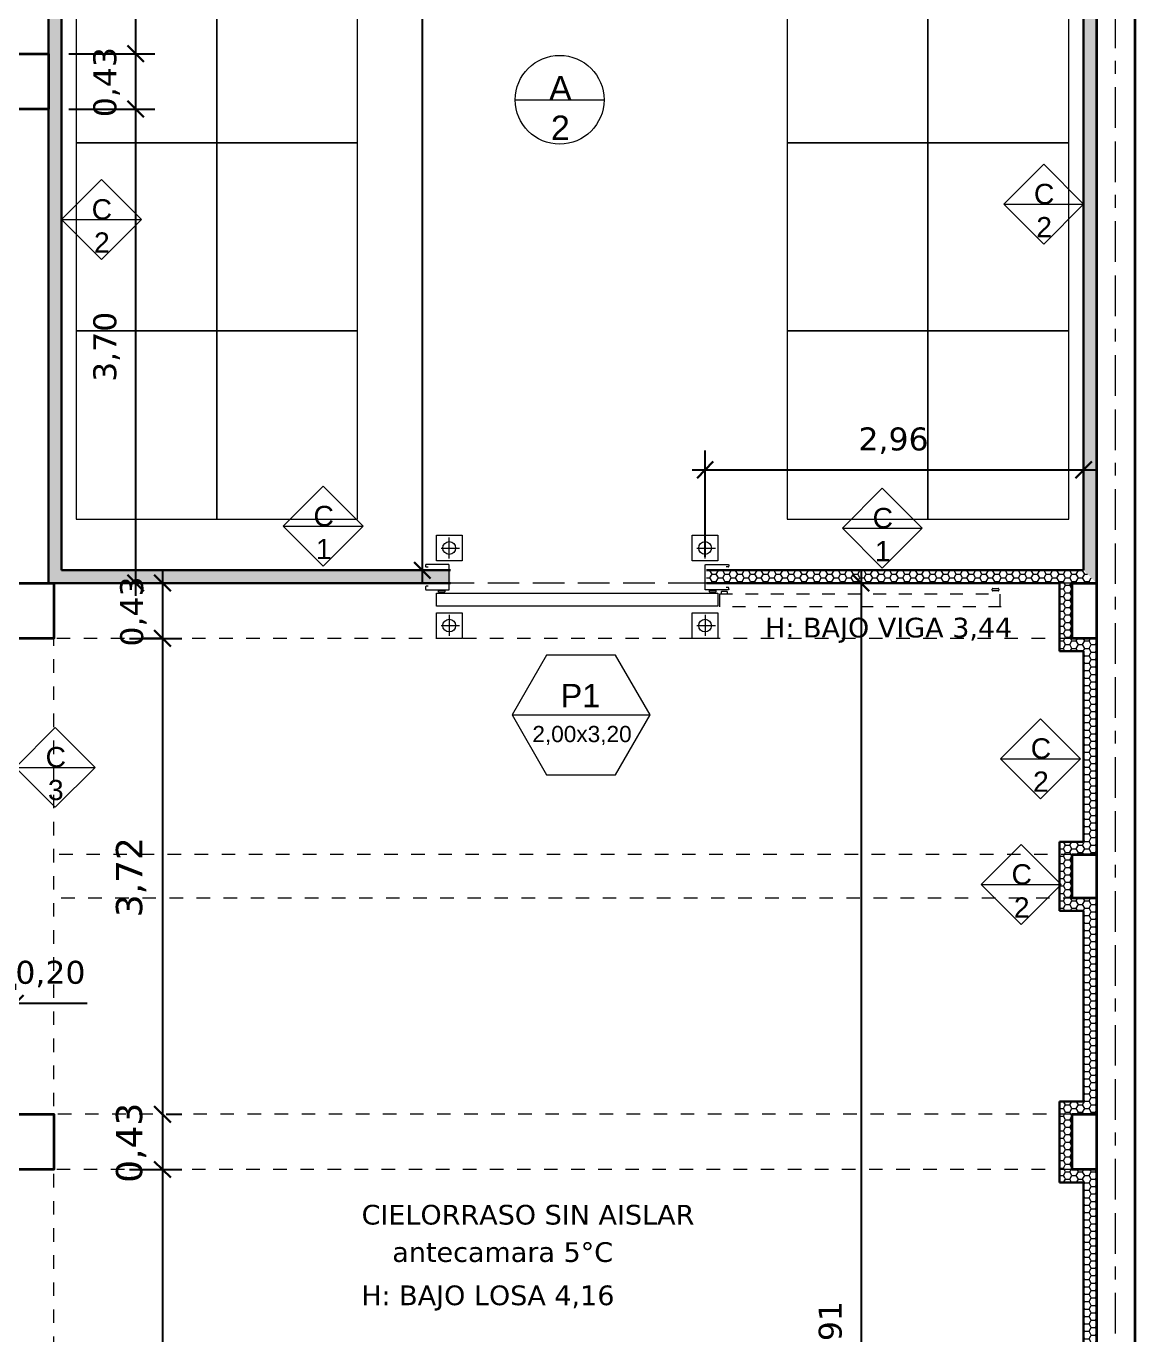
# Model space of a CAD drawing. Header units: metres. Extents: x -16.9 to 45.1, y -12.2 to 64.8.
# Drawn here: x 0.5 to 9.17, y 17.05 to 27.27 of the extents above; entities that cross this region are included whole.
import ezdxf

# ---------------------------------------------------------------- set-up
doc = ezdxf.new("R2010")
doc.units = ezdxf.units.M
doc.header["$LTSCALE"] = 0.508
doc.header["$PDMODE"] = 1
doc.header["$PDSIZE"] = -2
for name, pattern in [('STYLE_01', [0.41664, 0.20828, -0.20836]), ('STYLE_02', [0.694425, 0.48607, -0.208355]), ('STYLE_07', [1.875, 0.625, -0.20828, 0.625, -0.20836, 0.06943, -0.13893]), ('STYLE_11', [0.073819, 0.049213, -0.024606])]:
    doc.linetypes.add(name, pattern=pattern)
doc.layers.get('0').update_dxf_attribs({"lineweight": 18})
for name, color, linetype, lineweight in [('CARPINTERIA', 7, 'Continuous', 13), ('columnas HA', 7, 'Continuous', 35), ('Dimension', 7, 'Continuous', 5), ('ESTANTERIA', 7, 'Continuous', 18), ('Muro cont', 7, 'Continuous', 5), ('Muros', 7, 'Continuous', 35), ('None', 7, 'Continuous', 5), ('panel nuevo', 7, 'Continuous', 30), ('riel', 7, 'Continuous', 20), ('TEXTOTERMINACIONES', 7, 'Continuous', 20)]:
    doc.layers.add(name, color=color, linetype=linetype, lineweight=lineweight)
doc.styles.add('Arial', font='arial.ttf')
doc.styles.add('Verdana', font='verdana.ttf')
doc.dimstyles.new('personal', dxfattribs={"dimtxt": 0.227376, "dimasz": 0.179989, "dimexe": 0.15, "dimexo": 0.159, "dimgap": 0.001, "dimtad": 1, "dimzin": 3, "dimtxsty": 'Arial', "dimblk": 'VW_SLASH', "dimcen": 0, "dimdle": 0.001, "dimazin": 0, "dimtfac": 0.8, "dimtix": 1, "dimtmove": 0, "dimatfit": 0, "dimldrblk": 'VW_CONCAVEFILLED', "dimfxl": 0, "dimfrac": 2, "dimtolj": 1, "dimtzin": 3, "dimarcsym": 0})
pattern_1 = [(0, (0.94279, 11.969912), (0.050229492, 0.029000004), [0.03348633, -0.06697266]), (120, (0.94279, 11.969912), (-0.050229486, 0.029000014), [0.03348633, -0.06697266]), (60, (0.976275, 12.027912), (6e-09, 0.058000018), [0.03348633, -0.06697266])]

# ---------------------------------------------------------------- blocks, each defined once
blk = doc.blocks.new('*D26')
at = {"layer": 'Defpoints', "color": 0, "lineweight": 0, "transparency": 16777216}
for p in [(1.152, 22.488), (1.57, 22.488), (1.44, 18.77)]:
    blk.add_point(p, dxfattribs=at)
at = {"layer": 'Dimension', "color": 0, "lineweight": -2, "transparency": 16777216}
for p, q in [((1.57, 22.588), (1.57, 22.488)), ((1.311, 22.488), (1.72, 22.488)), ((1.57, 22.488), (1.57, 18.77)), ((1.57, 18.77), (1.57, 18.67)), ((1.599, 18.77), (1.72, 18.77))]:
    blk.add_line(p, q, dxfattribs=at)
at = {"layer": 'panel nuevo', "color": 0, "transparency": 16777216}
for points in [[(1.506, 22.552), (1.634, 22.425)], [(1.634, 18.706), (1.506, 18.834)]]:
    blk.add_lwpolyline(points, dxfattribs=at)
at = {"layer": 'Dimension', "color": 0, "transparency": 16777216, "insert": (1.206, 20.309), "char_height": 0.2051, "attachment_point": 1, "rotation": 90, "line_spacing_factor": 1.003239, "style": 'Verdana'}
blk.add_mtext('3,72', dxfattribs=at)
blk = doc.blocks.new('VW_CONCAVEFILLED')
at = {"linetype": 'ByBlock', "lineweight": 0}
blk.add_hatch(color=0, dxfattribs=at).paths.add_polyline_path([(-1.111, 0.298), (-1.079, 0.28), (-1.046, 0.263), (-1.013, 0.247), (-0.98, 0.231), (-0.947, 0.216), (-0.914, 0.201), (-0.88, 0.187), (-0.847, 0.173), (-0.813, 0.16), (-0.779, 0.147), (-0.745, 0.135), (-0.711, 0.123), (-0.677, 0.112), (-0.643, 0.101), (-0.608, 0.091), (-0.574, 0.082), (-0.539, 0.073), (-0.504, 0.064), (-0.469, 0.056), (-0.434, 0.049), (-0.398, 0.042), (-0.363, 0.035), (-0.327, 0.029), (-0.291, 0.024), (-0.255, 0.019), (-0.219, 0.015), (-0.183, 0.011), (-0.147, 0.008), (-0.11, 0.005), (-0.074, 0.003), (-0.037, 0.001), (0, 0), (-0.037, -0.001), (-0.074, -0.003), (-0.11, -0.005), (-0.147, -0.008), (-0.183, -0.011), (-0.219, -0.015), (-0.255, -0.019), (-0.291, -0.024), (-0.327, -0.029), (-0.363, -0.035), (-0.398, -0.042), (-0.434, -0.049), (-0.469, -0.056), (-0.504, -0.064), (-0.539, -0.073), (-0.574, -0.082), (-0.608, -0.091), (-0.643, -0.101), (-0.677, -0.112), (-0.711, -0.123), (-0.745, -0.135), (-0.779, -0.147), (-0.813, -0.16), (-0.847, -0.173), (-0.88, -0.187), (-0.914, -0.201), (-0.947, -0.216), (-0.98, -0.231), (-1.013, -0.247), (-1.046, -0.263), (-1.079, -0.28), (-1.111, -0.298), (-1.097, -0.282), (-1.085, -0.267), (-1.072, -0.25), (-1.061, -0.233), (-1.051, -0.215), (-1.041, -0.197), (-1.032, -0.179), (-1.024, -0.16), (-1.017, -0.141), (-1.011, -0.121), (-1.006, -0.101), (-1.001, -0.081), (-0.998, -0.061), (-0.996, -0.041), (-0.994, -0.02), (-0.994, 0), (-0.994, 0.02), (-0.996, 0.041), (-0.998, 0.061), (-1.001, 0.081), (-1.006, 0.101), (-1.011, 0.121), (-1.017, 0.141), (-1.024, 0.16), (-1.032, 0.179), (-1.041, 0.197), (-1.051, 0.215), (-1.061, 0.233), (-1.072, 0.25), (-1.085, 0.267), (-1.097, 0.282)])
at = {"layer": 'panel nuevo', "color": 0}
blk.add_lwpolyline([(-1.111, 0.298), (-1.079, 0.28), (-1.046, 0.263), (-1.013, 0.247), (-0.98, 0.231), (-0.947, 0.216), (-0.914, 0.201), (-0.88, 0.187), (-0.847, 0.173), (-0.813, 0.16), (-0.779, 0.147), (-0.745, 0.135), (-0.711, 0.123), (-0.677, 0.112), (-0.643, 0.101), (-0.608, 0.091), (-0.574, 0.082), (-0.539, 0.073), (-0.504, 0.064), (-0.469, 0.056), (-0.434, 0.049), (-0.398, 0.042), (-0.363, 0.035), (-0.327, 0.029), (-0.291, 0.024), (-0.255, 0.019), (-0.219, 0.015), (-0.183, 0.011), (-0.147, 0.008), (-0.11, 0.005), (-0.074, 0.003), (-0.037, 0.001), (0, 0), (-0.037, -0.001), (-0.074, -0.003), (-0.11, -0.005), (-0.147, -0.008), (-0.183, -0.011), (-0.219, -0.015), (-0.255, -0.019), (-0.291, -0.024), (-0.327, -0.029), (-0.363, -0.035), (-0.398, -0.042), (-0.434, -0.049), (-0.469, -0.056), (-0.504, -0.064), (-0.539, -0.073), (-0.574, -0.082), (-0.608, -0.091), (-0.643, -0.101), (-0.677, -0.112), (-0.711, -0.123), (-0.745, -0.135), (-0.779, -0.147), (-0.813, -0.16), (-0.847, -0.173), (-0.88, -0.187), (-0.914, -0.201), (-0.947, -0.216), (-0.98, -0.231), (-1.013, -0.247), (-1.046, -0.263), (-1.079, -0.28), (-1.111, -0.298), (-1.097, -0.282), (-1.085, -0.267), (-1.072, -0.25), (-1.061, -0.233), (-1.051, -0.215), (-1.041, -0.197), (-1.032, -0.179), (-1.024, -0.16), (-1.017, -0.141), (-1.011, -0.121), (-1.006, -0.101), (-1.001, -0.081), (-0.998, -0.061), (-0.996, -0.041), (-0.994, -0.02), (-0.994, 0), (-0.994, 0.02), (-0.996, 0.041), (-0.998, 0.061), (-1.001, 0.081), (-1.006, 0.101), (-1.011, 0.121), (-1.017, 0.141), (-1.024, 0.16), (-1.032, 0.179), (-1.041, 0.197), (-1.051, 0.215), (-1.061, 0.233), (-1.072, 0.25), (-1.085, 0.267), (-1.097, 0.282)], close=True, dxfattribs=at)
blk = doc.blocks.new('VW_SLASH')
at = {"color": 0, "linetype": 'ByBlock', "lineweight": -2}
blk.add_line((0, 0), (-1, 0), dxfattribs=at)
at = {"layer": 'panel nuevo', "color": 0}
blk.add_lwpolyline([(0.354, 0.354), (-0.354, -0.354)], dxfattribs=at)
blk = doc.blocks.new('*D27')
at = {"layer": 'Defpoints', "color": 0, "lineweight": 0, "transparency": 16777216}
for p in [(1.44, 18.77), (1.57, 18.77), (1.152, 18.338)]:
    blk.add_point(p, dxfattribs=at)
at = {"layer": 'Dimension', "color": 0, "lineweight": -2, "transparency": 16777216}
for p, q in [((1.57, 18.87), (1.57, 18.77)), ((1.57, 18.77), (1.57, 18.338)), ((1.599, 18.77), (1.72, 18.77)), ((1.311, 18.338), (1.72, 18.338)), ((1.57, 18.338), (1.57, 18.238))]:
    blk.add_line(p, q, dxfattribs=at)
at = {"layer": 'panel nuevo', "color": 0, "transparency": 16777216}
for points in [[(1.506, 18.834), (1.634, 18.706)], [(1.634, 18.275), (1.506, 18.402)]]:
    blk.add_lwpolyline(points, dxfattribs=at)
at = {"layer": 'Dimension', "color": 0, "transparency": 16777216, "insert": (1.206, 18.234), "char_height": 0.2051, "attachment_point": 1, "rotation": 90, "line_spacing_factor": 1.003239, "style": 'Verdana'}
blk.add_mtext('0,43', dxfattribs=at)
blk = doc.blocks.new('*D28')
at = {"layer": 'Defpoints', "color": 0, "lineweight": 0, "transparency": 16777216}
for p in [(1.152, 18.338), (1.57, 18.338), (1.24, 14.84)]:
    blk.add_point(p, dxfattribs=at)
at = {"layer": 'Dimension', "color": 0, "lineweight": -2, "transparency": 16777216}
for p, q in [((1.57, 18.438), (1.57, 18.338)), ((1.311, 18.338), (1.72, 18.338)), ((1.57, 18.338), (1.57, 14.84)), ((1.399, 14.84), (1.72, 14.84)), ((1.57, 14.84), (1.57, 14.74))]:
    blk.add_line(p, q, dxfattribs=at)
at = {"layer": 'panel nuevo', "color": 0, "transparency": 16777216}
for points in [[(1.506, 18.402), (1.634, 18.275)], [(1.634, 14.776), (1.506, 14.904)]]:
    blk.add_lwpolyline(points, dxfattribs=at)
at = {"layer": 'Dimension', "color": 0, "transparency": 16777216, "insert": (1.206, 16.269), "char_height": 0.2051, "attachment_point": 1, "rotation": 90, "line_spacing_factor": 1.003239, "style": 'Verdana'}
blk.add_mtext('3,50', dxfattribs=at)
blk = doc.blocks.new('*D32')
at = {"layer": 'Defpoints', "color": 0, "lineweight": 0, "transparency": 16777216}
for p in [(3.6, 42.18), (3.64, 42.18), (3.49, 23.02)]:
    blk.add_point(p, dxfattribs=at)
at = {"layer": 'Dimension', "color": 0, "lineweight": -2, "transparency": 16777216}
for p, q in [((3.6, 42.28), (3.6, 42.18)), ((3.481, 42.18), (3.45, 42.18)), ((3.6, 42.18), (3.6, 23.02)), ((3.6, 23.02), (3.6, 22.92)), ((3.649, 23.02), (3.75, 23.02))]:
    blk.add_line(p, q, dxfattribs=at)
at = {"layer": 'panel nuevo', "color": 0, "transparency": 16777216}
for points in [[(3.536, 42.244), (3.664, 42.116)], [(3.664, 22.956), (3.536, 23.084)]]:
    blk.add_lwpolyline(points, dxfattribs=at)
at = {"layer": 'Dimension', "color": 0, "transparency": 16777216, "insert": (3.236, 32.19), "char_height": 0.2051, "attachment_point": 1, "rotation": 90, "line_spacing_factor": 1.003239, "style": 'Verdana'}
blk.add_mtext('19,16', dxfattribs=at)
blk = doc.blocks.new('*D140')
at = {"layer": 'Defpoints', "color": 0, "lineweight": 0, "transparency": 16777216}
for p in [(1.57, 22.92), (1.64, 22.92), (1.72, 22.488)]:
    blk.add_point(p, dxfattribs=at)
at = {"layer": 'Dimension', "color": 0, "lineweight": -2, "transparency": 16777216}
for p, q in [((1.57, 23.02), (1.57, 22.92)), ((1.481, 22.92), (1.42, 22.92)), ((1.57, 22.92), (1.57, 22.488)), ((1.561, 22.488), (1.42, 22.488)), ((1.57, 22.488), (1.57, 22.388))]:
    blk.add_line(p, q, dxfattribs=at)
at = {"layer": 'panel nuevo', "color": 0, "transparency": 16777216}
for points in [[(1.506, 22.984), (1.634, 22.856)], [(1.634, 22.425), (1.506, 22.552)]]:
    blk.add_lwpolyline(points, dxfattribs=at)
at = {"layer": 'Dimension', "color": 0, "transparency": 16777216, "insert": (1.239, 22.424), "char_height": 0.1794, "attachment_point": 1, "rotation": 90, "line_spacing_factor": 1.003239, "style": 'Verdana'}
blk.add_mtext('0,43', dxfattribs=at)
blk = doc.blocks.new('*D146')
at = {"layer": 'Defpoints', "color": 0, "lineweight": 0, "transparency": 16777216}
for p in [(0.61, 30.724), (1.36, 30.724), (0.68, 27.056)]:
    blk.add_point(p, dxfattribs=at)
at = {"layer": 'Dimension', "color": 0, "lineweight": -2, "transparency": 16777216}
for p, q in [((1.36, 30.824), (1.36, 30.724)), ((0.769, 30.724), (1.51, 30.724)), ((1.36, 30.724), (1.36, 27.056)), ((0.839, 27.056), (1.51, 27.056)), ((1.36, 27.056), (1.36, 26.956))]:
    blk.add_line(p, q, dxfattribs=at)
at = {"layer": 'panel nuevo', "color": 0, "transparency": 16777216}
for points in [[(1.296, 30.788), (1.424, 30.661)], [(1.424, 26.992), (1.296, 27.119)]]:
    blk.add_lwpolyline(points, dxfattribs=at)
at = {"layer": 'Dimension', "color": 0, "transparency": 16777216, "insert": (1.029, 28.61), "char_height": 0.1794, "attachment_point": 1, "rotation": 90, "line_spacing_factor": 1.003239, "style": 'Verdana'}
blk.add_mtext('3,67', dxfattribs=at)
blk = doc.blocks.new('*D147')
at = {"layer": 'Defpoints', "color": 0, "lineweight": 0, "transparency": 16777216}
for p in [(0.68, 27.056), (1.36, 27.056), (0.68, 26.624)]:
    blk.add_point(p, dxfattribs=at)
at = {"layer": 'Dimension', "color": 0, "lineweight": -2, "transparency": 16777216}
for p, q in [((1.36, 27.156), (1.36, 27.056)), ((0.839, 27.056), (1.51, 27.056)), ((1.36, 27.056), (1.36, 26.624)), ((0.839, 26.624), (1.51, 26.624)), ((1.36, 26.624), (1.36, 26.524))]:
    blk.add_line(p, q, dxfattribs=at)
at = {"layer": 'panel nuevo', "color": 0, "transparency": 16777216}
for points in [[(1.296, 27.119), (1.424, 26.992)], [(1.424, 26.561), (1.296, 26.688)]]:
    blk.add_lwpolyline(points, dxfattribs=at)
at = {"layer": 'Dimension', "color": 0, "transparency": 16777216, "insert": (1.029, 26.56), "char_height": 0.1794, "attachment_point": 1, "rotation": 90, "line_spacing_factor": 1.003239, "style": 'Verdana'}
blk.add_mtext('0,43', dxfattribs=at)
blk = doc.blocks.new('*D148')
at = {"layer": 'Defpoints', "color": 0, "lineweight": 0, "transparency": 16777216}
for p in [(0.68, 26.624), (1.36, 26.624), (1.57, 22.92)]:
    blk.add_point(p, dxfattribs=at)
at = {"layer": 'Dimension', "color": 0, "lineweight": -2, "transparency": 16777216}
for p, q in [((1.36, 26.724), (1.36, 26.624)), ((0.839, 26.624), (1.51, 26.624)), ((1.36, 26.624), (1.36, 22.92)), ((1.411, 22.92), (1.21, 22.92)), ((1.36, 22.92), (1.36, 22.82))]:
    blk.add_line(p, q, dxfattribs=at)
at = {"layer": 'panel nuevo', "color": 0, "transparency": 16777216}
for points in [[(1.296, 26.688), (1.424, 26.561)], [(1.424, 22.856), (1.296, 22.984)]]:
    blk.add_lwpolyline(points, dxfattribs=at)
at = {"layer": 'Dimension', "color": 0, "transparency": 16777216, "insert": (1.029, 24.492), "char_height": 0.1794, "attachment_point": 1, "rotation": 90, "line_spacing_factor": 1.003239, "style": 'Verdana'}
blk.add_mtext('3,70', dxfattribs=at)
blk = doc.blocks.new('Group-19')
at = {"color": 0, "linetype": 'STYLE_11', "lineweight": 18}
for p, q in [((5.926, 22.735), (5.926, 22.835)), ((5.926, 22.835), (8.126, 22.835)), ((5.936, 22.849), (5.936, 22.84)), ((5.981, 22.854), (5.941, 22.854)), ((5.941, 22.835), (5.981, 22.835)), ((5.986, 22.84), (5.986, 22.849)), ((8.056, 22.864), (8.056, 22.873)), ((8.061, 22.878), (8.101, 22.878)), ((8.101, 22.859), (8.061, 22.859)), ((8.106, 22.873), (8.106, 22.864)), ((8.116, 22.834), (8.116, 22.734)), ((8.126, 22.735), (5.926, 22.735))]:
    blk.add_line(p, q, dxfattribs=at)
for centre, start, end in [((5.941, 22.849), 89.9501, 179.9501), ((5.941, 22.84), 179.9501, 269.9501), ((5.981, 22.849), 359.9501, 89.9501), ((5.981, 22.84), 269.9501, 359.9501), ((8.061, 22.873), 89.9501, 179.9501), ((8.061, 22.864), 179.9501, 269.9501), ((8.101, 22.873), 359.9501, 89.9501), ((8.101, 22.864), 269.9501, 359.9501)]:
    blk.add_arc(centre, 0.005, start, end, dxfattribs=at)
at = {"layer": 'CARPINTERIA', "color": 0, "linetype": 'Continuous'}
for p, q in [((3.626, 23.061), (3.626, 23.051)), ((5.996, 23.061), (5.996, 23.051)), ((5.996, 22.871), (5.996, 22.881))]:
    blk.add_line(p, q, dxfattribs=at)
at = {"layer": 'CARPINTERIA', "color": 0}
for p, q in [((3.631, 23.046), (3.646, 23.046)), ((5.991, 23.046), (5.976, 23.046)), ((3.626, 22.891), (3.626, 22.871)), ((3.646, 22.896), (3.631, 22.896)), ((5.991, 22.886), (5.976, 22.886))]:
    blk.add_line(p, q, dxfattribs=at)
at = {"layer": 'CARPINTERIA', "color": 0, "flags": 128}
for points in [[(3.631, 23.066), (3.631, 23.066), (3.63, 23.066), (3.63, 23.066), (3.63, 23.066), (3.63, 23.066), (3.63, 23.066), (3.63, 23.066), (3.63, 23.066), (3.63, 23.066), (3.63, 23.066), (3.629, 23.066), (3.629, 23.066), (3.629, 23.065), (3.629, 23.065), (3.629, 23.065), (3.629, 23.065), (3.629, 23.065), (3.629, 23.065), (3.628, 23.065), (3.628, 23.065), (3.628, 23.065), (3.628, 23.065), (3.628, 23.065), (3.628, 23.065), (3.628, 23.065), (3.628, 23.064), (3.628, 23.064), (3.628, 23.064), (3.627, 23.064), (3.627, 23.064), (3.627, 23.064), (3.627, 23.064), (3.627, 23.064), (3.627, 23.064), (3.627, 23.063), (3.627, 23.063), (3.627, 23.063), (3.627, 23.063), (3.627, 23.063), (3.627, 23.063), (3.626, 23.063), (3.626, 23.063), (3.626, 23.062), (3.626, 23.062), (3.626, 23.062), (3.626, 23.062), (3.626, 23.062), (3.626, 23.062), (3.626, 23.062), (3.626, 23.061), (3.626, 23.061), (3.626, 23.061), (3.626, 23.061), (3.626, 23.061), (3.626, 23.061), (3.626, 23.06), (3.626, 23.06), (3.626, 23.06), (3.626, 23.06), (3.626, 23.06), (3.626, 23.06), (3.626, 23.059), (3.626, 23.059), (3.626, 23.059)], [(3.626, 22.872), (3.626, 22.872), (3.626, 22.872), (3.626, 22.872), (3.626, 22.872), (3.626, 22.872), (3.626, 22.871), (3.626, 22.871), (3.626, 22.871), (3.626, 22.871), (3.626, 22.871), (3.626, 22.871), (3.626, 22.871), (3.626, 22.87), (3.626, 22.87), (3.626, 22.87), (3.626, 22.87), (3.626, 22.87), (3.626, 22.87), (3.626, 22.869), (3.626, 22.869), (3.626, 22.869), (3.626, 22.869), (3.626, 22.869), (3.627, 22.869), (3.627, 22.869), (3.627, 22.869), (3.627, 22.868), (3.627, 22.868), (3.627, 22.868), (3.627, 22.868), (3.627, 22.868), (3.627, 22.868), (3.627, 22.868), (3.627, 22.868), (3.627, 22.867), (3.628, 22.867), (3.628, 22.867), (3.628, 22.867), (3.628, 22.867), (3.628, 22.867), (3.628, 22.867), (3.628, 22.867), (3.628, 22.867), (3.628, 22.867), (3.628, 22.867), (3.629, 22.866), (3.629, 22.866), (3.629, 22.866), (3.629, 22.866), (3.629, 22.866), (3.629, 22.866), (3.629, 22.866), (3.629, 22.866), (3.63, 22.866), (3.63, 22.866), (3.63, 22.866), (3.63, 22.866), (3.63, 22.866), (3.63, 22.866), (3.63, 22.866), (3.63, 22.866), (3.63, 22.866), (3.631, 22.866), (3.631, 22.866), (3.806, 22.866), (3.806, 22.866), (3.806, 22.866), (3.806, 22.866), (3.806, 22.866), (3.806, 22.866), (3.806, 22.866), (3.807, 22.866), (3.807, 22.866), (3.807, 22.866), (3.807, 22.866), (3.807, 22.866), (3.807, 22.866), (3.807, 22.866), (3.807, 22.866), (3.807, 22.866), (3.808, 22.866), (3.808, 22.866), (3.808, 22.866), (3.808, 22.867), (3.808, 22.867), (3.808, 22.867), (3.808, 22.867), (3.808, 22.867), (3.808, 22.867), (3.809, 22.867), (3.809, 22.867), (3.809, 22.867), (3.809, 22.867), (3.809, 22.867), (3.809, 22.868), (3.809, 22.868), (3.809, 22.868), (3.809, 22.868), (3.809, 22.868), (3.809, 22.868), (3.81, 22.868), (3.81, 22.868), (3.81, 22.869), (3.81, 22.869), (3.81, 22.869), (3.81, 22.869), (3.81, 22.869), (3.81, 22.869), (3.81, 22.869), (3.81, 22.869), (3.81, 22.87), (3.81, 22.87), (3.81, 22.87), (3.81, 22.87), (3.81, 22.87), (3.81, 22.87), (3.81, 22.871), (3.81, 22.871), (3.811, 22.871), (3.811, 22.871), (3.811, 22.871), (3.811, 22.871), (3.811, 22.871), (3.811, 22.872), (3.811, 22.872), (3.811, 22.872), (3.811, 22.872), (3.811, 22.872), (3.811, 22.872), (3.811, 23.059), (3.811, 23.059), (3.811, 23.059), (3.811, 23.06), (3.811, 23.06), (3.811, 23.06), (3.811, 23.06), (3.811, 23.06), (3.811, 23.06), (3.811, 23.061), (3.811, 23.061), (3.81, 23.061), (3.81, 23.061), (3.81, 23.061), (3.81, 23.061), (3.81, 23.062), (3.81, 23.062), (3.81, 23.062), (3.81, 23.062), (3.81, 23.062), (3.81, 23.062), (3.81, 23.062), (3.81, 23.063), (3.81, 23.063), (3.81, 23.063), (3.81, 23.063), (3.81, 23.063), (3.81, 23.063), (3.81, 23.063), (3.809, 23.063), (3.809, 23.064), (3.809, 23.064), (3.809, 23.064), (3.809, 23.064), (3.809, 23.064), (3.809, 23.064), (3.809, 23.064), (3.809, 23.064), (3.809, 23.064), (3.809, 23.065), (3.808, 23.065), (3.808, 23.065), (3.808, 23.065), (3.808, 23.065), (3.808, 23.065), (3.808, 23.065), (3.808, 23.065), (3.808, 23.065), (3.808, 23.065), (3.807, 23.065), (3.807, 23.065), (3.807, 23.065), (3.807, 23.066), (3.807, 23.066), (3.807, 23.066), (3.807, 23.066), (3.807, 23.066), (3.807, 23.066), (3.806, 23.066), (3.806, 23.066), (3.806, 23.066), (3.806, 23.066), (3.806, 23.066), (3.806, 23.066), (3.806, 23.066), (3.631, 23.066)], [(5.996, 22.872), (5.996, 22.872), (5.996, 22.872), (5.996, 22.872), (5.996, 22.872), (5.996, 22.872), (5.996, 22.871), (5.996, 22.871), (5.996, 22.871), (5.996, 22.871), (5.996, 22.871), (5.996, 22.871), (5.996, 22.871), (5.996, 22.87), (5.996, 22.87), (5.996, 22.87), (5.996, 22.87), (5.996, 22.87), (5.996, 22.87), (5.996, 22.869), (5.996, 22.869), (5.996, 22.869), (5.996, 22.869), (5.996, 22.869), (5.995, 22.869), (5.995, 22.869), (5.995, 22.869), (5.995, 22.868), (5.995, 22.868), (5.995, 22.868), (5.995, 22.868), (5.995, 22.868), (5.995, 22.868), (5.995, 22.868), (5.995, 22.868), (5.995, 22.867), (5.994, 22.867), (5.994, 22.867), (5.994, 22.867), (5.994, 22.867), (5.994, 22.867), (5.994, 22.867), (5.994, 22.867), (5.994, 22.867), (5.994, 22.867), (5.994, 22.867), (5.993, 22.866), (5.993, 22.866), (5.993, 22.866), (5.993, 22.866), (5.993, 22.866), (5.993, 22.866), (5.993, 22.866), (5.993, 22.866), (5.993, 22.866), (5.992, 22.866), (5.992, 22.866), (5.992, 22.866), (5.992, 22.866), (5.992, 22.866), (5.992, 22.866), (5.992, 22.866), (5.992, 22.866), (5.991, 22.866), (5.991, 22.866), (5.816, 22.866), (5.816, 22.866), (5.816, 22.866), (5.816, 22.866), (5.816, 22.866), (5.816, 22.866), (5.816, 22.866), (5.815, 22.866), (5.815, 22.866), (5.815, 22.866), (5.815, 22.866), (5.815, 22.866), (5.815, 22.866), (5.815, 22.866), (5.815, 22.866), (5.815, 22.866), (5.814, 22.866), (5.814, 22.866), (5.814, 22.866), (5.814, 22.867), (5.814, 22.867), (5.814, 22.867), (5.814, 22.867), (5.814, 22.867), (5.814, 22.867), (5.813, 22.867), (5.813, 22.867), (5.813, 22.867), (5.813, 22.867), (5.813, 22.867), (5.813, 22.868), (5.813, 22.868), (5.813, 22.868), (5.813, 22.868), (5.813, 22.868), (5.813, 22.868), (5.812, 22.868), (5.812, 22.868), (5.812, 22.869), (5.812, 22.869), (5.812, 22.869), (5.812, 22.869), (5.812, 22.869), (5.812, 22.869), (5.812, 22.869), (5.812, 22.869), (5.812, 22.87), (5.812, 22.87), (5.812, 22.87), (5.812, 22.87), (5.812, 22.87), (5.812, 22.87), (5.812, 22.871), (5.812, 22.871), (5.812, 22.871), (5.811, 22.871), (5.811, 22.871), (5.811, 22.871), (5.811, 22.871), (5.811, 22.872), (5.811, 22.872), (5.811, 22.872), (5.811, 22.872), (5.811, 22.872), (5.811, 22.872), (5.811, 23.059), (5.811, 23.059), (5.811, 23.059), (5.811, 23.06), (5.811, 23.06), (5.811, 23.06), (5.811, 23.06), (5.811, 23.06), (5.811, 23.06), (5.811, 23.061), (5.812, 23.061), (5.812, 23.061), (5.812, 23.061), (5.812, 23.061), (5.812, 23.061), (5.812, 23.062), (5.812, 23.062), (5.812, 23.062), (5.812, 23.062), (5.812, 23.062), (5.812, 23.062), (5.812, 23.062), (5.812, 23.063), (5.812, 23.063), (5.812, 23.063), (5.812, 23.063), (5.812, 23.063), (5.812, 23.063), (5.812, 23.063), (5.813, 23.063), (5.813, 23.064), (5.813, 23.064), (5.813, 23.064), (5.813, 23.064), (5.813, 23.064), (5.813, 23.064), (5.813, 23.064), (5.813, 23.064), (5.813, 23.064), (5.813, 23.065), (5.814, 23.065), (5.814, 23.065), (5.814, 23.065), (5.814, 23.065), (5.814, 23.065), (5.814, 23.065), (5.814, 23.065), (5.814, 23.065), (5.814, 23.065), (5.815, 23.065), (5.815, 23.065), (5.815, 23.065), (5.815, 23.066), (5.815, 23.066), (5.815, 23.066), (5.815, 23.066), (5.815, 23.066), (5.815, 23.066), (5.816, 23.066), (5.816, 23.066), (5.816, 23.066), (5.816, 23.066), (5.816, 23.066), (5.816, 23.066), (5.816, 23.066), (5.991, 23.066)], [(5.991, 23.066), (5.991, 23.066), (5.992, 23.066), (5.992, 23.066), (5.992, 23.066), (5.992, 23.066), (5.992, 23.066), (5.992, 23.066), (5.992, 23.066), (5.992, 23.066), (5.993, 23.066), (5.993, 23.066), (5.993, 23.066), (5.993, 23.065), (5.993, 23.065), (5.993, 23.065), (5.993, 23.065), (5.993, 23.065), (5.993, 23.065), (5.994, 23.065), (5.994, 23.065), (5.994, 23.065), (5.994, 23.065), (5.994, 23.065), (5.994, 23.065), (5.994, 23.065), (5.994, 23.064), (5.994, 23.064), (5.994, 23.064), (5.995, 23.064), (5.995, 23.064), (5.995, 23.064), (5.995, 23.064), (5.995, 23.064), (5.995, 23.064), (5.995, 23.063), (5.995, 23.063), (5.995, 23.063), (5.995, 23.063), (5.995, 23.063), (5.995, 23.063), (5.996, 23.063), (5.996, 23.063), (5.996, 23.062), (5.996, 23.062), (5.996, 23.062), (5.996, 23.062), (5.996, 23.062), (5.996, 23.062), (5.996, 23.062), (5.996, 23.061), (5.996, 23.061), (5.996, 23.061), (5.996, 23.061), (5.996, 23.061), (5.996, 23.061), (5.996, 23.06), (5.996, 23.06), (5.996, 23.06), (5.996, 23.06), (5.996, 23.06), (5.996, 23.06), (5.996, 23.059), (5.996, 23.059), (5.996, 23.059)]]:
    blk.add_lwpolyline(points, dxfattribs=at)
at = {"layer": 'CARPINTERIA', "color": 0}
blk.add_lwpolyline([(3.711, 22.84), (5.911, 22.84), (5.911, 22.74), (3.711, 22.74)], close=True, dxfattribs=at)
at = {"layer": 'CARPINTERIA', "color": 0, "flags": 128}
for points in [[(3.726, 22.859, -0.414214), (3.731, 22.864), (3.771, 22.864, -0.414214), (3.776, 22.859), (3.776, 22.853, -0.414214), (3.771, 22.848), (3.731, 22.848, -0.414214), (3.726, 22.853)], [(5.846, 22.859, -0.414214), (5.851, 22.864), (5.891, 22.864, -0.414214), (5.896, 22.859), (5.896, 22.853, -0.414214), (5.891, 22.848), (5.851, 22.848, -0.414214), (5.846, 22.853)]]:
    blk.add_lwpolyline(points, format="xyb", close=True, dxfattribs=at)
at = {"layer": 'CARPINTERIA', "color": 0}
for centre, start, end in [((3.631, 23.051), 180.0499, 270.0499), ((5.991, 23.051), 269.9501, 359.9501), ((3.631, 22.891), 90.0499, 180.0499), ((5.991, 22.881), 0.0499, 90.0499)]:
    blk.add_arc(centre, 0.005, start, end, dxfattribs=at)
blk = doc.blocks.new('Group-20')
at = {"layer": 'riel', "color": 0}
for p, q in [((3.811, 22.672), (3.811, 22.507)), ((3.747, 22.588), (3.892, 22.588))]:
    blk.add_line(p, q, dxfattribs=at)
blk.add_lwpolyline([(3.711, 22.688), (3.911, 22.688), (3.911, 22.488), (3.711, 22.488)], close=True, dxfattribs=at)
blk.add_circle((3.811, 22.588), 0.05, dxfattribs=at)
blk = doc.blocks.new('Group-21')
at = {"layer": 'riel', "color": 0}
for p, q in [((5.811, 22.672), (5.811, 22.507)), ((5.747, 22.588), (5.892, 22.588))]:
    blk.add_line(p, q, dxfattribs=at)
blk.add_lwpolyline([(5.711, 22.688), (5.911, 22.688), (5.911, 22.488), (5.711, 22.488)], close=True, dxfattribs=at)
blk.add_circle((5.811, 22.588), 0.05, dxfattribs=at)
blk = doc.blocks.new('Group-22')
at = {"layer": 'riel', "color": 0}
for p, q in [((3.811, 23.111), (3.811, 23.276)), ((3.747, 23.194), (3.892, 23.194))]:
    blk.add_line(p, q, dxfattribs=at)
blk.add_lwpolyline([(3.711, 23.294), (3.911, 23.294), (3.911, 23.094), (3.711, 23.094)], close=True, dxfattribs=at)
blk.add_circle((3.811, 23.194), 0.05, dxfattribs=at)
blk = doc.blocks.new('Group-23')
at = {"layer": 'riel', "color": 0}
for p, q in [((5.811, 23.111), (5.811, 23.276)), ((5.747, 23.194), (5.892, 23.194))]:
    blk.add_line(p, q, dxfattribs=at)
blk.add_lwpolyline([(5.711, 23.294), (5.911, 23.294), (5.911, 23.094), (5.711, 23.094)], close=True, dxfattribs=at)
blk.add_circle((5.811, 23.194), 0.05, dxfattribs=at)
blk = doc.blocks.new('Group-24')
at = {"layer": 'TEXTOTERMINACIONES', "color": 0}
blk.add_lwpolyline([(4.302, 21.89), (4.572, 21.423), (5.112, 21.423), (5.382, 21.89), (5.112, 22.358), (4.572, 22.358)], close=True, dxfattribs=at)
blk = doc.blocks.new('Group-25')
at = {"layer": 'TEXTOTERMINACIONES', "color": 0}
blk.add_line((4.302, 21.89), (5.381, 21.89), dxfattribs=at)
at = {"layer": 'Muro cont', "color": 0}
blk.add_blockref('Group-19', (0, 0), dxfattribs=at)
at = {"layer": 'None', "color": 0}
for name in ['Group-22', 'Group-23', 'Group-20', 'Group-21']:
    blk.add_blockref(name, (0, 0), dxfattribs=at)
at = {"layer": 'TEXTOTERMINACIONES', "color": 0}
blk.add_blockref('Group-24', (0, 0), dxfattribs=at)
at = {"layer": 'TEXTOTERMINACIONES', "color": 0, "attachment_point": 8, "line_spacing_factor": 0.96736, "style": 'Arial'}
for s, insert, char_height in [('P1', (4.837, 21.95), 0.1819), ('2,00x3,20', (4.849, 21.654), 0.1265)]:
    blk.add_mtext(s, dxfattribs=dict(at, insert=insert, char_height=char_height))
blk = doc.blocks.new('Group-26')
at = {"layer": 'ESTANTERIA', "color": 0, "linetype": 'Continuous'}
for points in [[(1.995, 41.06), (0.895, 41.06), (0.895, 39.59), (1.995, 39.59)], [(3.095, 41.06), (1.995, 41.06), (1.995, 39.59), (3.095, 39.59)], [(7.553, 41.06), (6.453, 41.06), (6.453, 39.59), (7.553, 39.59)], [(8.653, 41.06), (7.553, 41.06), (7.553, 39.59), (8.653, 39.59)], [(1.995, 39.59), (0.895, 39.59), (0.895, 38.12), (1.995, 38.12)], [(3.095, 39.59), (1.995, 39.59), (1.995, 38.12), (3.095, 38.12)], [(7.553, 39.59), (6.453, 39.59), (6.453, 38.12), (7.553, 38.12)], [(8.653, 39.59), (7.553, 39.59), (7.553, 38.12), (8.653, 38.12)], [(1.995, 38.12), (0.895, 38.12), (0.895, 36.65), (1.995, 36.65)], [(3.095, 38.12), (1.995, 38.12), (1.995, 36.65), (3.095, 36.65)], [(7.553, 38.12), (6.453, 38.12), (6.453, 36.65), (7.553, 36.65)], [(8.653, 38.12), (7.553, 38.12), (7.553, 36.65), (8.653, 36.65)], [(1.995, 36.65), (0.895, 36.65), (0.895, 35.18), (1.995, 35.18)], [(3.095, 36.65), (1.995, 36.65), (1.995, 35.18), (3.095, 35.18)], [(7.553, 36.65), (6.453, 36.65), (6.453, 35.18), (7.553, 35.18)], [(8.653, 36.65), (7.553, 36.65), (7.553, 35.18), (8.653, 35.18)], [(1.995, 35.18), (0.895, 35.18), (0.895, 33.71), (1.995, 33.71)], [(3.095, 35.18), (1.995, 35.18), (1.995, 33.71), (3.095, 33.71)], [(7.553, 35.18), (6.453, 35.18), (6.453, 33.71), (7.553, 33.71)], [(8.653, 35.18), (7.553, 35.18), (7.553, 33.71), (8.653, 33.71)], [(1.995, 33.71), (0.895, 33.71), (0.895, 32.24), (1.995, 32.24)], [(3.095, 33.71), (1.995, 33.71), (1.995, 32.24), (3.095, 32.24)], [(7.553, 33.71), (6.453, 33.71), (6.453, 32.24), (7.553, 32.24)], [(8.653, 33.71), (7.553, 33.71), (7.553, 32.24), (8.653, 32.24)], [(1.995, 32.24), (0.895, 32.24), (0.895, 30.77), (1.995, 30.77)], [(3.095, 32.24), (1.995, 32.24), (1.995, 30.77), (3.095, 30.77)], [(7.553, 32.24), (6.453, 32.24), (6.453, 30.77), (7.553, 30.77)], [(8.653, 32.24), (7.553, 32.24), (7.553, 30.77), (8.653, 30.77)], [(1.995, 30.77), (0.895, 30.77), (0.895, 29.3), (1.995, 29.3)], [(3.095, 30.77), (1.995, 30.77), (1.995, 29.3), (3.095, 29.3)], [(7.553, 30.77), (6.453, 30.77), (6.453, 29.3), (7.553, 29.3)], [(8.653, 30.77), (7.553, 30.77), (7.553, 29.3), (8.653, 29.3)], [(1.995, 29.3), (0.895, 29.3), (0.895, 27.83), (1.995, 27.83)], [(3.095, 29.3), (1.995, 29.3), (1.995, 27.83), (3.095, 27.83)], [(7.553, 29.3), (6.453, 29.3), (6.453, 27.83), (7.553, 27.83)], [(8.653, 29.3), (7.553, 29.3), (7.553, 27.83), (8.653, 27.83)], [(1.995, 27.83), (0.895, 27.83), (0.895, 26.36), (1.995, 26.36)], [(3.095, 27.83), (1.995, 27.83), (1.995, 26.36), (3.095, 26.36)], [(7.553, 27.83), (6.453, 27.83), (6.453, 26.36), (7.553, 26.36)], [(8.653, 27.83), (7.553, 27.83), (7.553, 26.36), (8.653, 26.36)], [(1.995, 26.36), (0.895, 26.36), (0.895, 24.89), (1.995, 24.89)], [(3.095, 26.36), (1.995, 26.36), (1.995, 24.89), (3.095, 24.89)], [(7.553, 26.36), (6.453, 26.36), (6.453, 24.89), (7.553, 24.89)], [(8.653, 26.36), (7.553, 26.36), (7.553, 24.89), (8.653, 24.89)], [(1.995, 24.89), (0.895, 24.89), (0.895, 23.42), (1.995, 23.42)], [(3.095, 24.89), (1.995, 24.89), (1.995, 23.42), (3.095, 23.42)], [(7.553, 24.89), (6.453, 24.89), (6.453, 23.42), (7.553, 23.42)], [(8.653, 24.89), (7.553, 24.89), (7.553, 23.42), (8.653, 23.42)]]:
    blk.add_lwpolyline(points, close=True, dxfattribs=at)
blk = doc.blocks.new('*D187')
at = {"layer": 'Defpoints', "color": 0, "lineweight": 0, "transparency": 16777216}
for p in [(6.56, 22.92), (7.03, 22.92), (7.48, 11.01)]:
    blk.add_point(p, dxfattribs=at)
at = {"layer": 'Dimension', "color": 0, "lineweight": -2, "transparency": 16777216}
for p, q in [((7.03, 23.02), (7.03, 22.92)), ((6.719, 22.92), (7.18, 22.92)), ((7.03, 22.92), (7.03, 11.01)), ((7.321, 11.01), (6.88, 11.01)), ((7.03, 11.01), (7.03, 10.91))]:
    blk.add_line(p, q, dxfattribs=at)
at = {"layer": 'panel nuevo', "color": 0, "transparency": 16777216}
for points in [[(6.966, 22.984), (7.094, 22.856)], [(7.094, 10.946), (6.966, 11.074)]]:
    blk.add_lwpolyline(points, dxfattribs=at)
at = {"layer": 'Dimension', "color": 0, "transparency": 16777216, "insert": (6.699, 16.606), "char_height": 0.1794, "attachment_point": 1, "rotation": 90, "line_spacing_factor": 1.003239, "style": 'Verdana'}
blk.add_mtext('11,91', dxfattribs=at)
blk = doc.blocks.new('*D193')
at = {"layer": 'Defpoints', "color": 0, "lineweight": 0, "transparency": 16777216}
for p in [(0.22, 19.745), (0.22, 19.637), (0.42, 19.3)]:
    blk.add_point(p, dxfattribs=at)
at = {"layer": 'Dimension', "color": 0, "lineweight": -2, "transparency": 16777216}
for p, q in [((0.42, 19.459), (0.42, 19.788)), ((0.12, 19.637), (0.22, 19.637)), ((0.22, 19.637), (0.42, 19.637)), ((0.42, 19.637), (0.52, 19.637)), ((0.42, 19.637), (0.981, 19.637)), ((0.22, 19.586), (0.22, 19.488))]:
    blk.add_line(p, q, dxfattribs=at)
at = {"layer": 'panel nuevo', "color": 0, "transparency": 16777216}
for points in [[(0.156, 19.574), (0.284, 19.701)], [(0.484, 19.701), (0.356, 19.574)]]:
    blk.add_lwpolyline(points, dxfattribs=at)
at = {"layer": 'Dimension', "color": 0, "transparency": 16777216, "insert": (0.42, 19.969), "char_height": 0.1794, "attachment_point": 1, "line_spacing_factor": 1.003239, "style": 'Verdana'}
blk.add_mtext('0,20', dxfattribs=at)
blk = doc.blocks.new('*D247')
at = {"layer": 'Defpoints', "color": 0, "lineweight": 0, "transparency": 16777216}
for p in [(5.811, 23.805), (8.77, 23.02), (5.811, 22.966)]:
    blk.add_point(p, dxfattribs=at)
at = {"layer": 'Dimension', "color": 0, "lineweight": -2, "transparency": 16777216}
for p, q in [((5.811, 23.125), (5.811, 23.955)), ((8.77, 23.179), (8.77, 23.955)), ((5.711, 23.805), (5.811, 23.805)), ((5.811, 23.805), (8.77, 23.805)), ((8.77, 23.805), (8.87, 23.805))]:
    blk.add_line(p, q, dxfattribs=at)
at = {"layer": 'panel nuevo', "color": 0, "transparency": 16777216}
for points in [[(5.748, 23.741), (5.875, 23.869)], [(8.834, 23.869), (8.706, 23.741)]]:
    blk.add_lwpolyline(points, dxfattribs=at)
at = {"layer": 'Dimension', "color": 0, "transparency": 16777216, "insert": (7.01, 24.136), "char_height": 0.1794, "attachment_point": 1, "line_spacing_factor": 1.003239, "style": 'Verdana'}
blk.add_mtext('2,96', dxfattribs=at)

msp = doc.modelspace()

# ---------------------------------------------------------------- hatches: boundary and pattern name
at = {"layer": 'panel nuevo', "linetype": 'Continuous', "lineweight": 9}
h = msp.add_hatch(dxfattribs=at)
h.set_pattern_fill('HONEY', style=0, pattern_type=2)
h.set_pattern_definition(pattern_1)
h.paths.add_polyline_path([(0.78, 23.02), (0.68, 22.92), (0.68, 42.28), (0.78, 42.18)])
h = msp.add_hatch(dxfattribs=at)
h.set_pattern_fill('HONEY', style=0, pattern_type=2)
h.set_pattern_definition(pattern_1)
h.paths.add_polyline_path([(8.77, 42.18), (8.87, 42.28), (8.87, 22.92), (8.77, 23.02)])
h = msp.add_hatch(dxfattribs=at)
h.set_pattern_fill('HONEY', style=0, pattern_type=2)
h.set_pattern_definition(pattern_1)
h.paths.add_polyline_path([(3.82, 23.02), (3.82, 22.92), (0.68, 22.92), (0.78, 23.02)])
h = msp.add_hatch(dxfattribs=at)
h.set_pattern_fill('HONEY', style=0, pattern_type=2)
h.set_pattern_definition(pattern_1)
h.paths.add_polyline_path([(8.77, 23.02), (8.87, 22.92), (5.821, 22.92), (5.821, 23.02)])
h = msp.add_hatch(dxfattribs=at)
h.set_pattern_fill('HONEY', style=0, pattern_type=2)
h.set_pattern_definition(pattern_1)
h.paths.add_polyline_path([(8.58, 22.92), (8.68, 22.92), (8.68, 22.488), (8.58, 22.388)])
h = msp.add_hatch(dxfattribs=at)
h.set_pattern_fill('HONEY', style=0, pattern_type=2)
h.set_pattern_definition(pattern_1)
h.paths.add_polyline_path([(8.58, 22.388), (8.68, 22.488), (8.87, 22.488), (8.77, 22.388)])
h = msp.add_hatch(dxfattribs=at)
h.set_pattern_fill('HONEY', style=0, pattern_type=2)
h.set_pattern_definition(pattern_1)
h.paths.add_polyline_path([(8.77, 22.388), (8.87, 22.488), (8.87, 20.799), (8.77, 20.899)])
h = msp.add_hatch(dxfattribs=at)
h.set_pattern_fill('HONEY', style=0, pattern_type=2)
h.set_pattern_definition(pattern_1)
h.paths.add_polyline_path([(8.77, 20.899), (8.87, 20.799), (8.68, 20.799), (8.58, 20.899)])
h = msp.add_hatch(dxfattribs=at)
h.set_pattern_fill('HONEY', style=0, pattern_type=2)
h.set_pattern_definition(pattern_1)
h.paths.add_polyline_path([(8.58, 20.899), (8.68, 20.799), (8.68, 20.459), (8.58, 20.359)])
h = msp.add_hatch(dxfattribs=at)
h.set_pattern_fill('HONEY', style=0, pattern_type=2)
h.set_pattern_definition(pattern_1)
h.paths.add_polyline_path([(8.58, 20.359), (8.68, 20.459), (8.87, 20.459), (8.77, 20.359)])
h = msp.add_hatch(dxfattribs=at)
h.set_pattern_fill('HONEY', style=0, pattern_type=2)
h.set_pattern_definition(pattern_1)
h.paths.add_polyline_path([(8.77, 20.359), (8.87, 20.459), (8.87, 18.77), (8.77, 18.87)])
h = msp.add_hatch(dxfattribs=at)
h.set_pattern_fill('HONEY', style=0, pattern_type=2)
h.set_pattern_definition(pattern_1)
h.paths.add_polyline_path([(8.77, 18.87), (8.87, 18.77), (8.68, 18.77), (8.58, 18.87)])
h = msp.add_hatch(dxfattribs=at)
h.set_pattern_fill('HONEY', style=0, pattern_type=2)
h.set_pattern_definition(pattern_1)
h.paths.add_polyline_path([(8.58, 18.87), (8.68, 18.77), (8.68, 18.338), (8.58, 18.238)])
h = msp.add_hatch(dxfattribs=at)
h.set_pattern_fill('HONEY', style=0, pattern_type=2)
h.set_pattern_definition(pattern_1)
h.paths.add_polyline_path([(8.58, 18.238), (8.68, 18.338), (8.77, 18.338), (8.77, 18.238)])
h = msp.add_hatch(dxfattribs=at)
h.set_pattern_fill('HONEY', style=0, pattern_type=2)
h.set_pattern_definition(pattern_1)
h.paths.add_polyline_path([(8.87, 16.757), (8.77, 16.857), (8.77, 18.338), (8.87, 18.338)])

# ---------------------------------------------------------------- linework, layer by layer
at = {"layer": 'columnas HA'}
for points in [[(0.05, 27.056), (0.68, 27.056), (0.68, 26.624), (0.05, 26.624)], [(-0.13, 22.92), (0.72, 22.92), (0.72, 22.488), (-0.13, 22.488)], [(8.68, 22.92), (8.87, 22.92), (8.87, 22.488), (8.68, 22.488)], [(8.68, 20.799), (8.87, 20.799), (8.87, 20.459), (8.68, 20.459)], [(-0.13, 18.77), (0.72, 18.77), (0.72, 18.338), (-0.13, 18.338)], [(8.68, 18.77), (8.87, 18.77), (8.87, 18.338), (8.68, 18.338)]]:
    msp.add_lwpolyline(points, close=True, dxfattribs=at)
at = {"layer": 'Muros'}
for p, q in [((8.87, 42.74), (8.87, 16.417)), ((9.17, 39.61), (9.17, -4.264))]:
    msp.add_line(p, q, dxfattribs=at)
at = {"layer": 'None', "linetype": 'STYLE_07', "lineweight": 5}
msp.add_line((9.02, -4.3), (9.02, 44.36), dxfattribs=at)
at = {"layer": 'None', "linetype": 'STYLE_02', "lineweight": 5}
for p, q in [((0.68, 22.92), (0.68, 43.61)), ((5.77, 22.92), (3.77, 22.92)), ((8.69, 22.92), (5.77, 22.92))]:
    msp.add_line(p, q, dxfattribs=at)
at = {"layer": 'None', "linetype": 'STYLE_01', "lineweight": 5}
for p, q in [((8.68, 22.488), (-8.15, 22.488)), ((0.72, 3.17), (0.72, 22.488)), ((8.7, 20.799), (0.74, 20.799)), ((8.715, 20.459), (0.74, 20.459)), ((8.69, 18.77), (0.56, 18.77)), ((8.68, 18.338), (-8.15, 18.338))]:
    msp.add_line(p, q, dxfattribs=at)
at = {"layer": 'panel nuevo'}
for p, q in [((0.68, 22.92), (0.68, 42.28)), ((8.87, 42.28), (8.87, 22.92)), ((0.78, 23.02), (0.78, 42.18)), ((8.77, 42.18), (8.77, 23.02)), ((3.82, 23.02), (0.78, 23.02)), ((8.77, 23.02), (5.821, 23.02)), ((3.82, 22.92), (0.68, 22.92)), ((8.58, 22.92), (5.821, 22.92)), ((8.58, 22.92), (8.58, 22.388)), ((8.87, 22.92), (8.68, 22.92)), ((8.68, 22.92), (8.68, 22.488)), ((8.68, 22.488), (8.87, 22.488)), ((8.87, 22.488), (8.87, 20.799)), ((8.58, 22.388), (8.77, 22.388)), ((8.77, 22.388), (8.77, 20.899)), ((8.77, 20.899), (8.58, 20.899)), ((8.58, 20.899), (8.58, 20.359)), ((8.87, 20.799), (8.68, 20.799)), ((8.68, 20.799), (8.68, 20.459)), ((8.68, 20.459), (8.87, 20.459)), ((8.87, 20.459), (8.87, 18.77)), ((8.58, 20.359), (8.77, 20.359)), ((8.77, 20.359), (8.77, 18.87)), ((8.77, 18.87), (8.58, 18.87)), ((8.58, 18.87), (8.58, 18.238)), ((8.87, 18.77), (8.68, 18.77)), ((8.68, 18.77), (8.68, 18.338)), ((8.68, 18.338), (8.77, 18.338)), ((8.87, 16.757), (8.87, 18.338)), ((8.58, 18.238), (8.77, 18.238)), ((8.77, 16.857), (8.77, 18.238))]:
    msp.add_line(p, q, dxfattribs=at)
at = {"layer": 'TEXTOTERMINACIONES'}
for p, q in [((4.328, 26.696), (5.021, 26.696)), ((8.145, 25.88), (8.77, 25.88)), ((0.78, 25.76), (1.405, 25.76)), ((2.514, 23.364), (3.139, 23.364)), ((6.884, 23.348), (7.509, 23.348)), ((0.42, 21.48), (1.045, 21.48)), ((8.12, 21.548), (8.745, 21.548)), ((7.97, 20.565), (8.595, 20.565))]:
    msp.add_line(p, q, dxfattribs=at)
at = {"layer": 'TEXTOTERMINACIONES', "flags": 128}
for points in [[(8.77, 25.88), (8.458, 26.192), (8.145, 25.88), (8.458, 25.568)], [(1.405, 25.76), (1.092, 26.072), (0.78, 25.76), (1.092, 25.448)], [(3.139, 23.364), (2.826, 23.677), (2.514, 23.364), (2.826, 23.052)], [(7.509, 23.348), (7.196, 23.661), (6.884, 23.348), (7.196, 23.036)], [(1.045, 21.48), (0.732, 21.792), (0.42, 21.48), (0.732, 21.168)], [(8.745, 21.548), (8.432, 21.86), (8.12, 21.548), (8.432, 21.235)], [(8.595, 20.565), (8.282, 20.877), (7.97, 20.565), (8.282, 20.252)]]:
    msp.add_lwpolyline(points, close=True, dxfattribs=at)
at = {"layer": 'TEXTOTERMINACIONES'}
msp.add_circle((4.674, 26.696), 0.347, dxfattribs=at)

# ---------------------------------------------------------------- block references
at = {"layer": 'panel nuevo'}
for name in ['Group-26', 'Group-25']:
    msp.add_blockref(name, (0, 0), dxfattribs=at)

# ---------------------------------------------------------------- texts
at = {"layer": 'None', "char_height": 0.15379, "attachment_point": 1, "style": 'Verdana'}
for s, insert, line_spacing_factor in [('H: BAJO VIGA 3,44', (6.28, 22.649), 1.003239), ('CIELORRASO SIN AISLAR', (3.126, 18.062), 1.007268), ('antecamara 5°C', (3.366, 17.77), 1.007268), ('H: BAJO LOSA 4,16', (3.123, 17.432), 1.003239)]:
    msp.add_mtext(s, dxfattribs=dict(at, insert=insert, line_spacing_factor=line_spacing_factor))
at = {"layer": 'TEXTOTERMINACIONES', "attachment_point": 8, "line_spacing_factor": 0.96736, "style": 'Arial'}
for s, insert, char_height in [('A', (4.68, 26.692), 0.19), ('2', (4.68, 26.383), 0.19), ('C', (8.461, 25.879), 0.158), ('C', (1.096, 25.759), 0.158), ('2', (8.461, 25.622), 0.158), ('2', (1.096, 25.502), 0.158), ('C', (2.83, 23.363), 0.158), ('C', (7.2, 23.347), 0.158), ('1', (2.83, 23.107), 0.158), ('1', (7.2, 23.091), 0.158), ('C', (8.436, 21.547), 0.158), ('C', (0.736, 21.479), 0.158), ('3', (0.736, 21.222), 0.158), ('2', (8.436, 21.29), 0.158), ('C', (8.286, 20.563), 0.158), ('2', (8.286, 20.307), 0.158)]:
    msp.add_mtext(s, dxfattribs=dict(at, insert=insert, char_height=char_height))

# ---------------------------------------------------------------- dimensions: what is measured, and where the dimension line sits
at = {"layer": 'Dimension'}
for base, p1, p2, override, picture, middle in [((3.6, 42.18), (3.49, 23.02), (3.64, 42.18), {"dimtxt": 0.205052, "dimgap": 0.1, "dimpost": '<>', "dimtxsty": 'Verdana', "dimtmove": 2}, '*D32', (3.6, 32.6)), ((1.36, 30.724), (0.68, 27.056), (0.61, 30.724), {"dimtxt": 0.179421, "dimgap": 0.1, "dimpost": '<>', "dimtxsty": 'Verdana', "dimtmove": 2}, '*D146', (1.36, 28.89)), ((1.36, 27.056), (0.68, 26.624), (0.68, 27.056), {"dimtxt": 0.179421, "dimgap": 0.1, "dimpost": '<>', "dimtxsty": 'Verdana', "dimtmove": 2}, '*D147', (1.36, 26.84)), ((1.36, 26.624), (1.57, 22.92), (0.68, 26.624), {"dimtxt": 0.179421, "dimgap": 0.1, "dimpost": '<>', "dimtxsty": 'Verdana', "dimtmove": 2}, '*D148', (1.36, 24.772)), ((1.57, 22.92), (1.72, 22.488), (1.64, 22.92), {"dimtxt": 0.179421, "dimgap": 0.1, "dimpost": '<>', "dimtxsty": 'Verdana', "dimtmove": 2}, '*D140', (1.57, 22.704)), ((7.03, 22.92), (7.48, 11.01), (6.56, 22.92), {"dimtxt": 0.179421, "dimgap": 0.1, "dimpost": '<>', "dimtxsty": 'Verdana', "dimtmove": 2}, '*D187', (7.03, 16.965)), ((1.57, 22.488), (1.44, 18.77), (1.152, 22.488), {"dimtxt": 0.205052, "dimgap": 0.1, "dimpost": '<>', "dimtxsty": 'Verdana', "dimtmove": 2}, '*D26', (1.57, 20.629)), ((1.57, 18.77), (1.152, 18.338), (1.44, 18.77), {"dimtxt": 0.205052, "dimgap": 0.1, "dimpost": '<>', "dimtxsty": 'Verdana', "dimtmove": 2}, '*D27', (1.57, 18.554)), ((1.57, 18.338), (1.24, 14.84), (1.152, 18.338), {"dimtxt": 0.205052, "dimgap": 0.1, "dimpost": '<>', "dimtxsty": 'Verdana', "dimtmove": 2}, '*D28', (1.57, 16.589))]:
    dim = msp.add_linear_dim(base=base, p1=p1, p2=p2, angle=270, dimstyle='personal', override=override, dxfattribs=at)
    dim.commit()
    dim.dimension.update_dxf_attribs({"geometry": picture, "text_midpoint": middle})
dim = msp.add_linear_dim(base=(5.811, 23.805), p1=(8.77, 23.02), p2=(5.811, 22.966), dimstyle='personal', override={"dimtxt": 0.179421, "dimgap": 0.1, "dimpost": '<>', "dimtxsty": 'Verdana', "dimtmove": 2}, dxfattribs=at)
dim.commit()
dim.dimension.update_dxf_attribs({"geometry": '*D247', "text_midpoint": (7.291, 23.805)})
dim = msp.add_linear_dim(base=(0.22, 19.637), p1=(0.42, 19.3), p2=(0.22, 19.745), dimstyle='personal', override={"dimtxt": 0.179421, "dimgap": 0.1, "dimpost": '<>', "dimtxsty": 'Verdana', "dimtix": 0, "dimtmove": 2}, dxfattribs=at)
dim.commit()
dim.dimension.update_dxf_attribs({"geometry": '*D193', "text_midpoint": (0.22, 19.738), "dimtype": 160})

doc.saveas('drawing.dxf')
